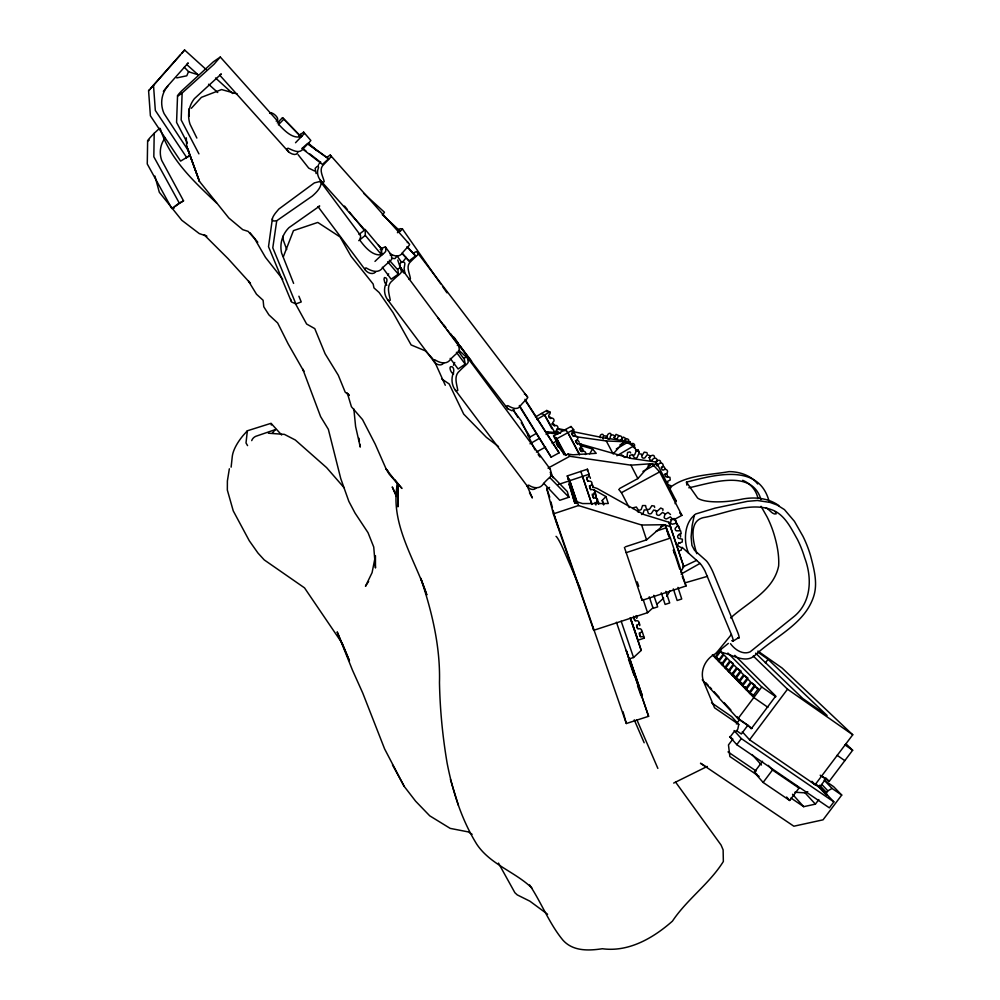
<?xml version="1.0" encoding="UTF-8"?>
<svg xmlns="http://www.w3.org/2000/svg" width="1000" height="1000" viewBox="0 0 1000 1000"><rect width="100%" height="100%" fill="white"/><g stroke="black" fill="none" stroke-linecap="round" stroke-linejoin="round"><path stroke-width="1.5" d="M397.912 483.775L397.9 506.85L397.512 483.7L386.175 469.075L375.213 444.162L362.537 419.588L351.425 406.75L347.25 392.875M147.637 140.787L147.262 163.962L171.75 208.425L174.412 207.875M159.512 128.363L154.2 133.287L153.825 156.762L179.288 203.075L171.75 208.425M611.225 434.663C610.588 431.4 606.525 434.412 607.212 436.95A2.312 2.212 -63.5 0 1 605.95 437.562M618.925 435.637L616.062 434.363L614.388 437.3A2.312 2.212 -63.7 0 1 613.725 437.537M177.537 95.838L176.575 122.4L187.387 143M453.45 365.275L454.738 362.475M182.138 93.012L179.513 94.95A51.688 2.062 -42.3 0 1 181.35 91.188L213.363 61.8L220.3 57.013L213.975 64.3L182.138 93.012L181.15 119.938L198.925 153.863M271.3 425.012L271.337 423.837A1.837 0.787 -41.9 0 0 270.438 423.5L247.35 430.788L243 435.625A39.112 16.587 -41.7 0 0 232.25 456.737L231.125 467.163M639.025 452.4L638.55 451.138L636.175 451.125L634.675 454.725A2.45 2.312 -40.3 0 1 632.562 455.312M647.237 453.488L646.938 452.638L644.212 452.137L642.325 455.15A2.438 2.312 -40.6 0 1 641.612 455.4M826.375 795.075L826.55 792.562L827.862 790.837L832.087 788.462L841.725 795.075L823.05 819.825L793.85 826.213L700.475 763.225L704.85 765.925M595.212 503.65L597.188 501.7A2.625 2.425 -16.4 0 0 595.938 497.975L593.513 497.975L592.375 495.275L594.362 493.325A2.637 2.438 -16.5 0 0 593.1 489.588L590.675 489.588L589.538 486.875L591.525 484.913A2.637 2.45 -16.6 0 0 590.25 481.163L587.825 481.163L586.688 478.438L588.675 476.475A2.65 2.45 -16.7 0 0 589.075 474.25L587.425 469.212L567.288 475.913L576.413 503.088M189.963 155.488L180.613 161.1L150.4 115.8L148.588 90.738L184.6 50L206.363 69.688M247.35 430.788L246.012 442.95L247.562 445.625M397.425 483.725C389.7 523.413 414.775 558.987 426.825 594.925L420.825 578.288M272.387 218.7L268.512 246.688L291.512 301.962L295.9 303.925L301.238 301.938L298.9 296.225M731.762 640.638L733.025 641.1L733.138 640.3A11.312 1.8 63.5 0 0 731.4 634.525L705 571.013A11.363 1.837 63.8 0 0 700 563.425L682.087 547.312M276.737 220.738L274.037 221A54.488 8.575 -36.9 0 1 275.487 213.05L278.788 209.1L314.375 182.887L319.375 181.625L321.213 182.587C320.975 188.05 316.238 192.6 312.275 196.088L276.737 220.738L272.787 247.825L295.9 303.925M733.025 641.1L739.125 637.413A11.312 1.837 63.5 0 0 737.4 631.638L713.538 573.425A11.363 1.887 63.8 0 0 706.05 560.55L694.538 550.337L691.925 545.375L691.112 536.925L692.138 525.612L694.275 515.3L695.675 514L715.163 508.1L747.5 501.325L757.35 500.5L770.025 502.413L777.125 505L784.45 509.613L794.45 521.362L802.938 536.25A134.588 124.138 -44.3 0 1 810.5 555.462C813.95 568.763 818.112 583.4 813.512 596.9C804.237 624.612 774.4 636.712 754.712 655.612C745.013 664.1 731.925 654.15 721.612 652.487A44.225 6.825 63.4 0 1 720.525 649.812M229.35 468.787L227.387 480.975L227.338 490.062L233.25 510.887L249.288 540.763L257.975 553.062L264.237 559.913L304.513 587.863L342.312 643.5L349.438 660.8L337.163 631.9L352.475 670.175L362.788 693.15L384.613 748.925L404.2 786.388L415.613 801.188L429.738 815.825L450.2 828.388L468.25 831.9L472.1 834.287M711.5 702.775L731.7 716.65L738.787 724.438L737.8 729.112L736.475 730.888L733.988 731.85L730.013 737.163L732.85 739.087L728.475 744.925L729.85 756.513L759.125 776.4M318.25 165.688L318.4 165.025M654.663 507.463L654.375 506.087L651.875 505.662L649.638 509.075A2.612 2.4 -19 0 1 646.612 508.95M396.825 256.425L394.963 258.612L391.863 258.288M403.038 261.55L406.325 257.45M654.575 457.163C654.2 453.762 650.588 455.513 649.475 457.537A2.438 2.3 -40.8 0 1 648.737 457.587M675.113 503.675L676.087 500.825L657.6 464.675L654.963 461.887L630.55 458.338L579.8 443.862M283.387 256.65L293.45 230.637L317.787 222.438L340.075 236.962L351.087 256.337L373.175 284.062L373.963 287.9L379.125 292.5L393.062 312.613L411.138 344.95L425.387 350.863L432.812 358.787M387.812 275.163L388.688 273.85M628.05 442.388C630.95 438.975 625.275 437.1 624.1 440.913A2.325 2.212 -63.8 0 1 621.7 439.875C623.6 435.575 618 434.087 617.3 438.65A2.325 2.225 -63.7 0 1 614.7 438.3C615.438 433.638 609.625 433.775 610.1 438.312A2.325 2.225 -63.5 0 1 607.475 438.663C607.45 434.637 601.512 435 603.188 439.038M673.662 783.075L707.275 766.425M297.775 152.7C296.012 156.275 290.837 153.7 288.625 151.925L219.75 75.188L221.325 73.925L194.387 98.663A27.738 27.225 48.9 0 0 190.037 124.2L196.85 138.062M662.875 510.45L662.987 509.05L660.738 508.025L657.65 510.825A2.612 2.4 -19.4 0 1 655.35 510.487M514.138 409.762L511.95 410.737L507.75 408.738L447.2 329.85M666.775 596.4L669.862 590.988M680.662 572.062L683.75 566.65L668.938 522.275L643.737 514.475L597.062 488.413L592.7 487.062M318.975 163.975L320.75 162.075M536.25 487.738C534.275 490.788 529.425 489.475 527.737 486.725L455.125 389.825C451.662 385.175 451.112 378.5 453.263 373.175A49.175 13.325 -37.2 0 0 452.262 366.863C447.925 364.825 450.7 373.562 453.688 373.9M589.7 453.812L592.55 449L579.9 445.275M443.825 362.837C441.7 366.562 435.925 364.738 434 361.625L387.625 299.725C384.225 295.175 383.475 288.412 386.15 283.35A50.038 10.762 -37.1 0 0 385.85 277.875L384.462 277.562L383.988 279.237L384.8 282.613L386.812 285.312M276.188 121.125C281.688 118.888 270.65 110.638 270.637 113.513M368.625 581.375L365.475 586.287L372.088 572.638L375.45 555.675L375.462 567.975L373.738 547.025L368.025 532.688L355.025 513.038L348.85 501.375L340.75 478.575L328.363 429.338L320.6 416.613L302.762 369.087L303.825 371.35L288.113 343.812L277.675 323L268.9 314.862L263.775 306.762L263.113 300.275L256.512 294.237L248.512 281.15L250.475 283.4L228.038 258.625L204.262 234.913L206.887 236.163M660.588 462.65C661.125 459.25 657.237 459.988 655.65 461.712M184.6 50L181.925 53.163M633.425 447.4C636.812 445.6 632.762 441.213 630.837 444.65M163.388 91.425L166 87.938M168.175 85.562L165.512 89.138A26.212 25.562 50.4 0 0 164.075 113.575L189.338 152.213M714.938 657.475L719.9 650.837M718.188 660.825L723.162 654.15L719.488 650.337M721.462 664.212L726.475 657.487L723.825 654.812L718.838 661.5L722.588 664.112M724.775 667.625L729.812 660.875L727.138 658.162L722.125 664.887L725.9 667.513M733.012 663.312L730.487 661.562L725.45 668.312L729.237 670.95M728.125 671.087L733.2 664.3L730.487 661.562M741.125 671.112L737.3 668.45L732.2 675.275L736.025 677.938M747.975 678.075L744.262 675.487L739.1 682.4L742.812 684.975M741.9 685.288L747.087 678.35L744.262 675.487M765.362 662.925L768.062 659.312L758.037 652.275M755.125 685.3L751.375 682.688L746.15 689.663L749.9 692.275M749.013 692.625L754.262 685.612L751.375 682.688M758.75 688.975L754.987 686.35L749.737 693.363L753.512 695.975M752.638 696.35L757.9 689.312L754.987 686.35M752.1 728.413L737.962 718.7L761.725 686.975L727.9 653.05M736.375 723.95L739.663 719.55L737.013 716.663M819.038 786.175L833.863 801.888L829.362 807.85L736.775 744.663L741.325 738.6L734.1 730.537M757.925 651.075L782.1 668.037L852.738 734.788L815.125 784.688L749.575 739.8L787.513 689.2L753.25 656.025M796.65 785.525L799 788.1L789.688 800.475L763.125 782.45L754.25 772.3L762.55 761.237M763.125 782.45L772.475 770L768.275 765.35M811.363 781.95L819.388 787.45L825.9 778.812L821.312 775.662M820.188 775.2L829.175 781.388L852.65 750.25L845.962 743.8M790.962 798.025L803.688 806.675L815.387 804.137L818.838 799.55M382.863 214.638L384.438 212.237L363.663 193.337M738.787 724.438L714.55 707.8L703.85 682.237A22.375 20.4 -43.1 0 1 715.925 653.487L731.4 634.525M641.438 696.975L642.337 695.875L629.9 659M375.775 271.788C373.038 275.262 367.312 273.038 365.213 269.812L318 206.637M629.4 658.037L638.462 684.562L637.55 685.675L640.95 695.562M180.375 54.95L150.887 88.287M167 86.788L188.2 62.925L186.762 64.55L198.238 74.9M184.288 67.25L188.65 71.688M619.637 488.5L637.863 478.587L651.075 463.725L657.6 464.675M631.737 445.275L630.325 442.587L624.2 441.725L613.125 453.913L606.287 440.975L576.038 436.725M149.738 89.537L148.575 90.787M191.337 108.275L201.412 97.35L221.588 89.562L237.2 93.95M603.688 504.85L602.225 500.462L605.925 496.538L593.575 489.625M675.612 521.562L675.975 520.675L674.163 518.5L670.55 519.775M154.2 133.287L151.2 136.425A45.287 1.75 -43.2 0 0 149.188 140.125M277.312 123L282.512 117.688L300.85 136.588L282.512 117.688M278.35 124.787L283.612 119.425M572.888 492.15L573.688 494.963L572.688 495.962L575.112 503.062L569 483.738L574.637 502.887L577.413 501.962L582.6 503.562L608.3 503.512L605.925 496.538M638.9 452.463L638.225 449.675L635.513 450.35M288.625 151.925L286.737 149.175L287.962 148.188C292.85 150.113 299.538 154.575 303.45 148.412A33.188 3.45 -42.1 0 1 308.5 143.25L310.863 140.488L303.637 132.15L298.863 135.7M629.113 442.388L630.325 441.912M626.3 650.4L629.062 658.975L633.55 657.513L641.213 650.425L636.4 635.388M549.55 487.425L546.688 488.375L553.375 513.875L593.75 630.288L647.562 612.688L653.312 607.475M656.775 604.338L663.675 598.088M328.625 158.825L322.413 164.412L301.975 148.5L307.312 143.688L328.625 158.825L307.725 143.35M625.487 546.788L646.562 539.85L664.062 524.712L670.8 526.8M327.312 157L330.238 155.062L409.575 244.325A4.7 0.825 -41.9 0 1 407.475 247.275A32.562 5.787 -41.8 0 0 402.713 252.537C399.925 257.65 393.825 256.262 389.85 253.512M715.925 653.487L728.363 643.388M730.625 617.95C747.712 602.312 773.55 590.938 778.65 565.925C779.262 555.325 777.125 544.75 774.137 534.625A122.875 113.95 -44.4 0 0 767.138 517.025L761.062 506.3M359.125 234.387L365.2 229.537L381.175 248.562L381.475 254.662L365.3 235.413L365.2 229.537M358.75 240.662L365.3 235.413M401.9 253.325L409.038 260.938L415.55 255.938L407.488 246.95M272.5 432.638L273.788 431.65A1.85 0.787 -41.9 0 1 274.7 430.163L275.825 429.438L255.738 436.325A20.938 11.887 29.3 0 0 251.725 440.625M669.375 488.05C685.962 474.812 709.062 475.213 729.075 471.613C739.65 471.662 751.087 475.462 757.688 483.975M269.625 113.3L271.188 112.638M397.4 232.7L399.888 230.9L382.262 214.613M389.338 260.212L397.975 270.025L398.312 274.15L391.138 279.175L382.362 267.275M458.225 351.138L464.35 359.363L465.2 364.125L458.113 369L450.175 358.363M621.15 439.55L623.488 437.125L626.038 438.663M397.863 229.875L400.25 228.675L402.45 228.962L440.737 283.875M409.087 279.45L410.425 278.637C409.65 273 405.275 265.95 410.962 261.35A32.487 6 -37.4 0 1 416.025 256.475A4.688 0.85 -37.5 0 0 418.263 253.713L416.662 251.737A4.65 0.838 -37.5 0 0 413.425 253.212M619.875 444.975L625.2 441.863L633.8 445.863L636.65 451.275M616.312 448.938L627 442.713M616.888 455.737L633.8 445.863M528.013 435.788L530.163 436.975L536.3 433.425M530 443.8L539.4 438.35M546.112 434.462L548.8 432.9L557.875 434.175M535.45 416.987L546.763 410.462L549.85 411.925A2.35 2.263 -63.5 0 1 549.888 414.025C547.163 415.438 549.375 419.775 552.062 418.1A2.338 2.263 -63 0 1 553.8 421.362C551.075 422.762 553.275 427.1 555.962 425.425A2.338 2.25 -62.6 0 1 557.7 428.675C554.975 430.075 557.188 434.4 559.862 432.738A2.338 2.25 -62.1 0 1 560.55 432.925M536.888 419.412L549.85 411.925M681.05 574.1L700 563.425M380.375 249.375L382.512 248.2A5.025 1.013 -36.7 0 1 385.6 247.237L385.812 250.875A5.062 1.037 -36.8 0 1 382.825 254.213L380.7 256.05A35.175 7.312 -36.7 0 0 374.975 261.4M560.825 449.8L553.562 435.988L571.013 426.5L573.612 429.588A2.475 2.362 -38.5 0 1 573.6 431.775C570.625 433.175 572.95 437.725 575.8 436A2.475 2.35 -38.3 0 1 577.575 439.387C574.6 440.775 576.925 445.325 579.775 443.6A2.475 2.35 -38 0 1 581.538 446.975C578.575 448.363 580.887 452.912 583.725 451.175A2.462 2.35 -37.8 0 1 585.487 454.55M553.562 435.988L556.825 438.713L565.763 455.138M556.825 438.713L573.612 429.588M536.388 452.05L545.6 447.038M552.188 443.462L556.138 441.312M519.388 406.2L551.163 457.163L559.113 452.837L524.95 399.288M592.55 449L596.213 453.325L573.05 454.8L568.025 454.062L565.625 455.375L556.337 443.45L558.175 446.925M548.013 468.137L569.775 456.287L630.95 465.175L651.075 463.725L648.425 465.163M648.112 466.062L652.138 463.875L659.675 471.875L681.912 515.363L673.775 519.788M642.938 471.425L653.725 465.562M618.725 489.375L621.462 492.675L659.675 471.875M298.837 135.238L300.512 134.338M301.825 136.275C292.863 139.85 284.05 130.113 278.675 124.375A52.587 4.462 -42.3 0 0 278.612 122.513M179.288 203.075L183.538 200.85L161.713 160.425A24.45 23.6 42.8 0 1 165.05 138.125M682.725 566.987L696.6 560.375M694.275 515.3C684.15 523.663 683.425 541.838 688.6 553.162M794.875 792.25L805.05 792.837L807.763 791.688M380.375 249.088L382.238 248.35M382.55 254.45C372.875 257.162 364.4 246.438 359.575 239.812A55.475 10.525 -37.1 0 0 359.55 234.25L359.375 234.188M571.487 433.188L573.2 432.875A2.45 2.338 -38.3 0 1 575.188 435.513M575.438 440.737L577.15 440.425A2.45 2.338 -38.1 0 1 579.138 442.312M579.362 448.275L581.075 447.962A2.45 2.325 -37.9 0 1 583.062 450.588M664.788 514.475L667.975 512.4L670.512 514.5M661.325 467.35L663.812 466.438L665.263 468.725M568.337 479.487L569.25 479.188L577.312 502.788M558.1 484.575L569.525 480.788M577.087 502.638L569.7 480.688L589.075 474.25M550.4 474.188L567.312 491.575L568.938 497.238L559.775 500.288L543.85 483.4M553.375 513.875L578.488 505.55L641.663 525.037L664.062 524.712M660.812 526.487L665.163 525.05L670.425 538.075L686.038 585.962L642.188 600.325L640.825 596.337M656.075 531.15L666.263 527.788L669.163 536.663M624.412 547.413L626.2 552.65L670.425 538.075M641.488 630.988A2.537 2.288 -15.6 0 1 642.387 632.112L644.362 638.112L637.938 640.2L630.438 618.075L636.013 634.188M554.888 516.838L626.337 723.512L648.6 716.312L626.45 650.987M677.237 526.2L678.725 526.3L679.45 528.538M684.987 582.875L707.475 576.325M634.362 448.162L635.2 448.275M739 638.212L737.725 637.762M176.737 77.912L186.788 75.788L188.487 71.737L197.875 74.688M686.875 485.125L686.475 482.15C714.325 474.963 758.825 462.525 769.137 501.488M688.8 487.788C709.762 483.562 751.75 468.15 760.975 499.55M318.025 206.825L319.713 206.025L288.925 227.688A28.8 27.938 12.2 0 0 281.588 253.038L293.612 283.387M555.6 431.262L556.725 431.138A2.325 2.237 -62.1 0 1 558.4 432.275M551.725 424L552.85 423.875A2.325 2.237 -62.6 0 1 554.763 425.688M664.325 474.35L666.925 474.1L667.7 476.7M679.125 534.237L680.5 534.7L680.575 537.062M669.312 488.562L670.612 488.013L670.775 485.675L667.225 484.4A2.45 2.3 -40.2 0 1 667.05 481.65L670.225 480L669.925 477.262L666.112 476.95A2.45 2.3 -40.5 0 1 665.212 474.375C669.75 472.675 667.075 467.238 663.05 470.15A2.45 2.3 -40.7 0 1 661.5 467.925C665.537 465.087 661.388 460.662 658.263 464.45A2.45 2.312 -40.8 0 1 656.15 462.738C659.375 458.938 654.1 455.887 652.062 460.262A2.45 2.312 -40.8 0 1 649.538 459.175L649.837 455.688L647.262 454.7L644.875 457.863A2.462 2.325 -40.6 0 1 642.1 457.475L641.488 454.087L638.688 453.812L637.175 457.438A2.462 2.325 -40.2 0 1 634.362 457.775L632.388 454.575L629.675 455.513L629.775 458.113M621.638 454.8L624.4 457.325A2.45 2.312 -39.8 0 0 627.062 456.275L627.587 452.463L629.913 451.875L630.712 452.95M666.875 482.262L668.1 482.825M636.263 615.638A2.575 2.325 -15.6 0 1 635.875 616.3C632.55 617.137 634.237 622.05 637.375 620.737A2.575 2.312 -15.6 0 1 638.575 624.3C635.25 625.125 636.938 630.025 640.075 628.725A2.562 2.312 -15.6 0 1 641.263 632.263C637.95 633.088 639.637 637.975 642.763 636.675A2.562 2.3 -15.5 0 1 644.362 638.112M606.287 440.975L624.2 441.725M560.288 432.887L546.7 431.812L548.8 432.9M268.337 433.212L284.4 434.375L295.287 439.988L326.613 467.638L344.113 487.762M679.675 550.575L681.15 550.237L681.75 547.9L678.238 546A2.612 2.375 -19.4 0 1 678.55 543.175L682.212 542.05L682.4 539.212L678.413 538.25A2.612 2.387 -19.6 0 1 677.938 535.487L681.213 533.525L680.612 530.775L676.425 530.825A2.612 2.387 -19.8 0 1 675.188 528.3L677.862 525.638L676.5 523.162L672.4 524.212A2.625 2.4 -19.8 0 1 670.475 522.112L672.362 518.925L670.337 516.9L666.6 518.9A2.625 2.4 -19.6 0 1 664.125 517.35L665.075 513.862L662.525 512.413L659.425 515.225A2.625 2.413 -19.4 0 1 656.562 514.362L656.525 510.8L653.625 510.05L651.363 513.475A2.625 2.413 -19 0 1 648.312 513.337L647.288 509.963L644.225 509.938L642.962 513.763A2.625 2.413 -18.5 0 1 641.538 514.513M637.463 511.3L638.462 512.325M678.675 542.562L679.862 543.337M557.85 428.575L566.512 430.325M572.288 431.488L604.388 437.975L627.312 441.2L630.325 442.587M556.825 429.075L565.05 430.737M706.312 766.612L707.138 766.787M204.85 235.475L199.275 233.588L181.812 220.287L159.312 192.262L154.913 176.075M541.5 413.5L544.562 414.975L555.6 433.713M314.637 171.025L308.712 168.113L298.075 154.637M742.7 480.312C750.537 483.45 756.3 490.25 757.987 498.537M441.662 378.913L449.188 383.963L463.7 414.125L486.425 437.375L498.512 446.55M728.012 751.888L756.213 771.062M754.25 772.3L756.75 774M772.475 770L799 788.1M736.625 730.763L741.35 734L747.913 725.225L739.663 719.55M741.325 738.6L833.863 801.888M547.6 914.262L529.9 901.188L517.238 894.887L514.875 892.7L498.488 863.1M727.3 669.388L729.825 671.137M733.888 675.312L728.8 671.775L733.875 664.987L736.612 667.75L731.513 674.575L737.887 679M740.062 681.663L734.938 678.112L740.062 671.25L737.3 668.45M742.038 683.263L735.625 678.812L740.763 671.95L743.55 674.788L738.4 681.675L742.113 684.25M743.138 686.15L746.875 688.737M746.338 688.6L742.6 686.012L747.788 679.075L750.65 681.963L745.438 688.938L749.188 691.538M751.525 694.362L754.038 696.1M767.9 707.325L753.8 697.55L712.85 655.325M837.125 755.312L844.812 760.638M723.037 653.225L720.55 651.488L715.588 658.15L719.325 660.75M761.725 686.975L775.812 696.775M844.963 744.9L852.65 750.25M712.362 654.825L718.562 659.137M716.188 658.35L718.675 660.075M787.513 689.2L852.738 734.788M765.588 507.675C769.025 508.65 772.475 515.25 776.213 513.85L775.238 511.637M302.375 148.175L305.95 150.938M309.513 153.713L320.213 162.013M458.888 350.325L471.4 361.587M215.525 77.987L232.712 93.525M208.562 84.225L217.738 92.513M308.5 143.262L316.55 150.575M387.625 299.725L388.9 300.887L390.275 300.2C389.162 293.738 385.913 285.525 392.413 280.65A35.038 7.75 -36.7 0 1 398.438 275.2A5.05 1.1 -36.7 0 0 401.375 271.837L401.037 268.05A5.012 1.075 -36.7 0 0 397.925 268.95M455.125 389.825L456.4 390.988L457.788 390.363C456.763 383.925 453.45 375.887 459.663 370.85A34.413 9.575 -36.6 0 1 465.462 365.35A4.963 1.35 -36.7 0 0 468.212 361.85L467.4 357.475A4.925 1.338 -36.6 0 0 464.162 358.125M216.725 203.175C194.013 181.55 169.7 159.325 160.188 128.4M768.062 659.312L827.1 715.5L802.8 698.512L755.612 653.188M531.875 887.975C514.975 871.7 490.262 864.488 476.75 844.2C461.525 819.587 452.688 791.513 447.15 763.263C442.612 736.575 439.988 709.55 439.475 682.487C440.425 647 432.075 611.875 420.775 578.462M778.863 505.637C768.213 497.725 753.413 496.6 740.713 499.412A34.112 9.625 -7 0 1 697.588 498.013L686.475 482.15M734.837 655.337L775.75 696.062L751.225 728.787L748.088 725.387M549.775 477.55L568.938 497.238M722.038 662.962L722.7 663.637M728.65 669.762L729.325 670.45M732.013 673.213L732.688 673.913M738.838 680.238L739.525 680.95M745.812 687.412L746.525 688.138M752.95 694.75L753.675 695.487M717.038 658.075L718.763 659.85M721.15 662.312L722.9 664.1M727.75 669.1L729.538 670.938M733.587 675.1L735.413 676.975M737 678.612L739.762 681.462M740.462 682.175L742.325 684.087M744.887 686.737L746.775 688.662M752.013 694.062L753.938 696.038M825.95 778.025L829.175 781.388M841.725 795.075L833.65 786.675L824.1 780.113L832.087 788.462M821.9 784.55L827.862 790.837M819.613 785.225L826.55 792.562M816.225 784.075L819.388 787.45M819.438 787.712L825.375 794.025M811.938 781.3L815.125 784.688M402.325 253.35L409.038 260.938M407.013 246.75L415.55 255.938M316.137 173.6L315.125 168.4L316.925 166.6A47.45 5.438 -42.3 0 1 318.212 168.562C316.238 173.363 318.637 179.812 322.987 182.575L324.225 181.612C322.925 176.05 318.212 169.1 323.938 164.338A33.087 3.875 -42 0 1 328.925 159.162L331.213 156.588L330.238 155.062M673.35 497.863L676.087 500.825M705.925 682.825L708.337 685.45M709.95 687.2L711.575 688.975M714.025 691.637L718.988 697.038M724.038 702.537L730.888 710M702.25 679.762L737.962 718.7M805.05 792.837L815.387 804.137M271.225 423.525L281.65 435.012M679.663 512.888L681.912 515.363M742.288 731.75L749.575 739.8M320.225 180.15L364.837 229.925M378.325 244.963L382.475 249.6M792.537 794.262L803.688 806.675M220.3 57.013L279.088 122.725M752.125 754.575L761.425 765.025M786.625 797.025L789.688 800.475M730.525 643.713C734.737 649.575 742.913 655.188 750.15 651.838L793.175 617.2C811.575 602.95 812.337 577.9 804.663 557.75A128.488 118.513 -44.3 0 0 797.425 539.425C791.425 528.925 785.638 516.375 774.275 510.788C751.825 500.913 727.6 512.913 705.212 517.288C687.6 519.55 693.162 542.25 696.787 553.663M729.613 736.55L736.775 744.663M387.638 261.75L398.312 274.15M571.85 434.288L573.575 436.375M575.8 441.85L577.537 443.975M565.325 429.6L567.888 432.7L579.7 454.425M579.75 449.412L581.5 451.55M250 232.75L257.787 242.25M344.538 206.062L347.475 209.675M349.438 212.075L364.15 230.125M388.15 471.5L386.175 469.075L389.25 474.25L401.95 488.462L395.05 479.975M507.75 408.738L506.45 406.312L507.8 405.588C511.962 408 517.95 410.9 520.913 405.125A31.662 8.787 -37.2 0 1 525.638 400.087A4.575 1.25 -37.3 0 0 527.575 397.075L525.262 394.175A4.537 1.225 -37.3 0 0 524.4 394.062M347.925 393.738L349.288 395.462L345.188 392.15L338.288 375.25L325.112 353.787L314.775 328.625L306.625 324.025L295.475 303.738M282.75 279.312L265.487 257.387L254.6 238.675L248.113 231.375L242.75 229.662L228.812 217.987L199.425 181.337L186.725 146.35L186.275 137.812M568.025 454.062L569.775 456.287M559.113 452.837L525.775 401.3M404.075 273.113C401.438 271.25 397.1 262.65 402.6 261.9A46.638 8.438 -37.8 0 1 404.725 264.788L404.125 268.5L404.825 272.738M444.012 325.163L445.913 327.638M450.675 333.837L471.6 361.1M437.738 317.512L445.3 327.375M675.575 782.087L721.075 845.062L723.125 849.875L723.35 861.5C709.35 883.9 687.075 899.2 672.438 921.137C653.325 938.025 628.763 952.325 602.35 948.737C588.737 950.788 573.138 951.438 563.05 940.288C549.275 923.75 541.562 902.812 529.575 884.925M418.263 253.713L527.575 397.075M513.075 409.875L521.263 420.85L534.95 449.9M321.213 182.587L360.325 235.075M456.4 352.275L465.2 364.125M385.438 247.025L391.488 255.175L391.737 258.863A5.062 1.05 -36.8 0 1 388.775 262.213A35.125 7.475 -36.7 0 0 382.725 267.663C378.488 273.975 371.15 270.975 366.05 267.85L364.675 268.562L365.213 269.812M400.875 267.825L458.663 345.7L459.412 350A4.975 1.325 -36.7 0 1 456.637 353.475A34.5 9.338 -36.6 0 0 450.8 358.975C446.975 365.075 439.875 363.05 434.913 359.812L433.525 360.45L434 361.625M467.188 357.188L550.25 469.137L551.65 474.225A4.85 1.663 -36.6 0 1 549.138 477.875A33.638 11.762 -36.4 0 0 543.6 483.45C540.312 489.375 533.525 488.4 528.737 485.125L527.325 485.662L527.737 486.725M538.175 454.525L539.963 457M303.637 132.15L304.387 133.5L300.275 137.825A33.225 3.287 -42.1 0 0 295.525 142.75M397.15 256.025L401.587 262.362M454.038 337.238L458.475 343.575M460.25 346.112L470.925 361.35M442.525 286.438L446.975 292.825M300.1 135.338L300.887 136.5M186.737 157.6L155.325 110.438L153.488 85.037M402.45 228.962L400.538 230.963A30.55 3.562 -35 0 0 398.875 232.338M513.9 410.962L517.962 417.463M521.225 422.675L530.163 436.975M519.4 405.462L551.163 457.163M529.487 492.8L532.35 497.962L526.987 485.575M392.5 764.912L404.2 786.388M544.562 414.975L551.9 428.713M550.188 472.25L553.1 477.75M556.087 437.775L564.763 454.3M555.3 438.212L563.975 454.725M580.612 446.637L582.025 449.35M567.888 432.7L579.412 454.738M621.462 492.675L629.2 507.575M630.95 465.175L637.863 478.587M674.562 519.038L679.987 529.625M655.662 463.275L657.075 466.05M395.588 493.725L392.25 486.95L396.3 496.438M433.875 359.925L445.288 385.275M580.8 589.8L563.538 549.8A11.5 1.175 64.6 0 0 556.013 536.362M636.9 719.812L657.85 768.388M634.263 719.85L644.163 742.763M286.712 249.525L283.5 240.65A28.075 27.287 13.2 0 1 282.887 236.213M683.75 566.65L668.938 522.275M682.25 576.525L686.038 585.962M555.712 520.037L558.263 527.325M546.688 488.375L549.75 497.188M567.288 475.913L573.35 493.65M638.462 684.562L642.337 695.875M616.438 622.225L648.6 716.312M628.475 659.137L634.025 675.35M621.188 621.225L633.55 657.513M573.688 494.963L576.587 503.475M594.525 492.463L597.875 502.375M580.862 471.4L591.95 504.475M630.188 617.875L641.213 650.425M602.225 500.462L603.6 504.538M582.463 476.45L591.85 504.363M649.237 596.788L653.1 608.362L657.688 606.875L653.825 595.288M637.25 581.9L638.725 586.287M643.138 599.475L647.562 612.688M626.2 552.65L642.188 600.325M397.75 260.038L400.9 269.513M665.875 591.337L669.7 602.938L665.125 604.438L661.287 592.837M641.663 525.037L646.562 539.85M673.337 588.888L677.15 600.5L681.737 599L677.938 587.388M673.5 549.987L679.762 569.225M665.163 525.05L669 536.862M673.337 550.138L674.775 554.562M636.562 625.163L637.712 628.725M639.237 633.088L640.4 636.688M633.575 616.325L635.013 620.75M595.075 502.425L595.925 505.037M592.263 494.087L593.513 497.975M586.6 477.35L587.825 481.163M589.438 485.737L590.675 489.588M450.425 779.412L458.387 805.275M577.413 501.962L578.488 505.55M569.25 479.188L569.7 480.688M623.013 711.675L626.337 723.512M592.913 627.212L593.75 630.288M550.925 501.85L552.425 507.525M553.162 510.363L555.312 518.825M603.462 435.275C602.775 432.65 598.6 435.438 600.35 437.675M646.125 508.162L645.588 505.575L642.537 505.562L641.287 509.363A2.612 2.4 -18.6 0 1 638.288 509.963L636.35 507.013L633.362 507.738L633.013 508.625M358.988 438.263L359.412 441.2M359.837 444.15L360.262 447.088L355.6 426.475L353.85 409M290.712 299.262L290.812 300.725M381.512 250.113L381.7 253.775M571.013 426.5A2.462 2.35 -38.5 0 1 571.25 427.2M189.05 116.263A27.062 26.55 49.3 0 1 188.888 108.95M407.312 242.525A4.662 0.812 -41.9 0 1 408.038 242.425M175.5 206.438A42.325 1.9 -28.2 0 1 183.538 200.85M548.962 416.6A2.325 2.237 -63.1 0 1 550.887 418.413M546.763 410.462A2.325 2.25 -63.6 0 1 547.013 411.85M188.888 156.088A45.062 0.838 -33.2 0 1 185.787 157.925M591.425 484.45A2.612 2.425 -16.6 0 1 593.062 487.475M594.25 492.8A2.612 2.413 -16.5 0 1 595.5 496.5M638.825 623.075A2.55 2.3 -15.6 0 1 639.688 625.638M636.7 615.638A2.55 2.3 -15.6 0 1 636.638 618.362M597.05 501.112A2.612 2.413 -16.4 0 1 598.675 504.125M588.6 476.075A2.625 2.438 -16.6 0 1 590.375 478.35M587.425 469.212A2.625 2.438 -16.7 0 1 587.413 470.725M390.238 255.15A5.025 1.037 -36.7 0 1 391.488 255.175M549.5 468.663A4.812 1.638 -36.5 0 1 550.25 469.137M457.3 345.5A4.938 1.3 -36.7 0 1 458.663 345.7M199.425 181.337L186.725 146.35L199.425 181.337"/></g></svg>
